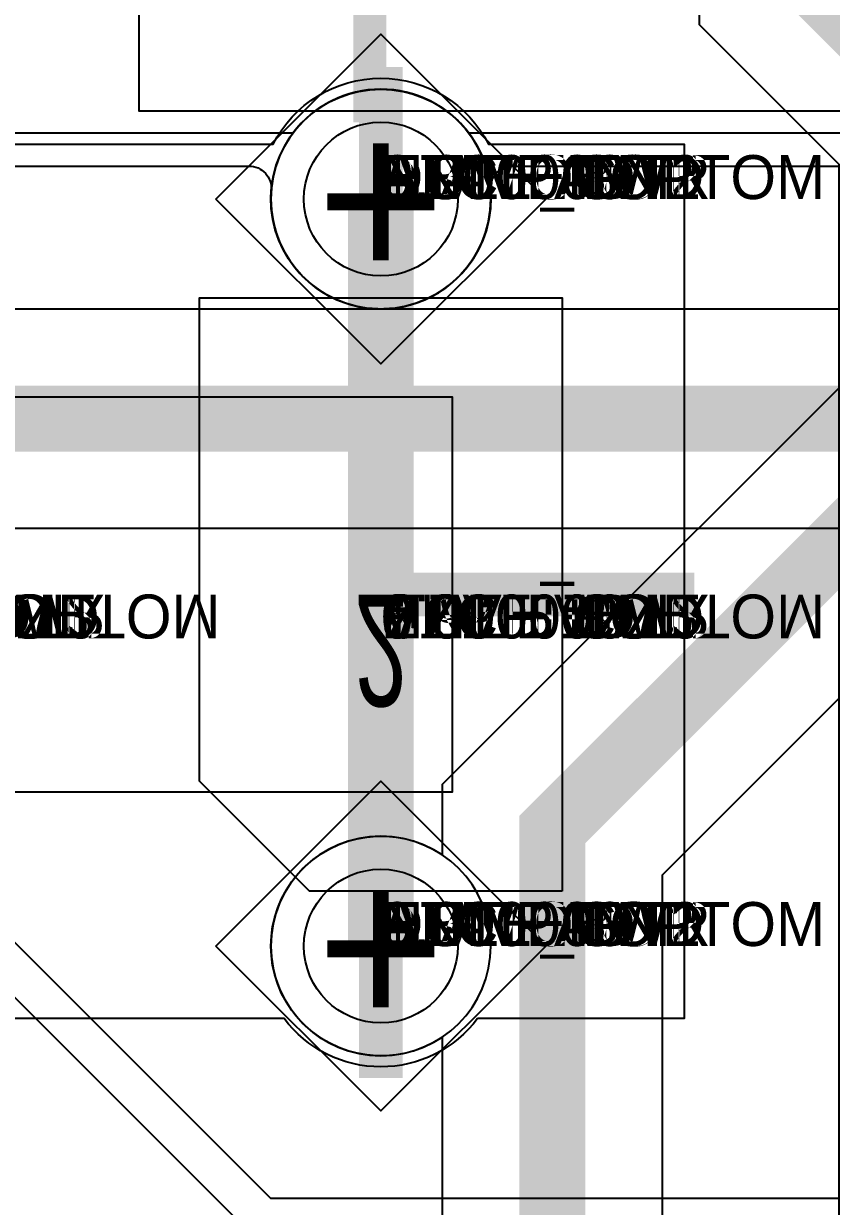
# Model space of a CAD drawing. Extents: x 0 to 323, y 0 to 320.
# Drawn here: x 34.54 to 38.21, y 205.42 to 210.8 of the extents above; entities that cross this region are included whole.
import ezdxf
from ezdxf.enums import TextEntityAlignment as Align

# ---------------------------------------------------------------- set-up
doc = ezdxf.new("R2010")
doc.units = 0
doc.header["$MEASUREMENT"] = 0
doc.layers.get('0').update_dxf_attribs({"linetype": 'CONTINUOUS'})
for name, color, linetype in [('CDN_FIGURES', 7, 'CONTINUOUS'), ('ETCH_BOTTOM', 7, 'CONTINUOUS'), ('ETCH_GND', 3, 'CONTINUOUS'), ('ETCH_INT1', 4, 'CONTINUOUS'), ('ETCH_INT2', 5, 'CONTINUOUS'), ('ETCH_PWR', 6, 'CONTINUOUS'), ('ETCH_TOP', 2, 'CONTINUOUS'), ('MANUFACTURING_NCLEGEND-1-6', 8, 'CONTINUOUS'), ('PACKAGE_GEOMETRY_ASSEMBLY_TOP', 11, 'CONTINUOUS'), ('PACKAGE_GEOMETRY_PIN_NUMBER', 9, 'CONTINUOUS')]:
    doc.layers.add(name, color=color, linetype=linetype)

# ---------------------------------------------------------------- blocks, each defined once
blk = doc.blocks.new('PAD_INFO')
for tag in ['SHAPE_TYPE', 'PAD_HEIGHT', 'PAD_LAYER', 'PAD_TYPE', 'PAD_WIDTH']:
    blk.add_attdef(tag, (0, 0), '', height=0.2)
at = {"flags": 2}
blk.add_attdef('CDN_TYPE', (0, 0), '', height=0.2, dxfattribs=at)
blk = doc.blocks.new('DRILL_INFO')
at = {"flags": 2}
blk.add_attdef('CDN_TYPE', (0, 0), '', height=0.2, dxfattribs=at)
for tag in ['FSHAPE', 'FCHAR', 'DRILL_HEIGHT', 'DIAMETER', 'PLATED', 'DRILL_WIDTH']:
    blk.add_attdef(tag, (0, 0), '', height=0.2)
blk = doc.blocks.new('VIA0700X0300')
at = {"layer": 'ETCH_BOTTOM'}
blk.add_circle((0, 0), 0.35, dxfattribs=at)
at = {"layer": 'ETCH_GND'}
blk.add_circle((0, 0), 0.35, dxfattribs=at)
at = {"layer": 'ETCH_INT1'}
blk.add_circle((0, 0), 0.35, dxfattribs=at)
at = {"layer": 'ETCH_INT2'}
blk.add_circle((0, 0), 0.35, dxfattribs=at)
at = {"layer": 'ETCH_PWR'}
blk.add_circle((0, 0), 0.35, dxfattribs=at)
at = {"layer": 'ETCH_TOP'}
blk.add_circle((0, 0), 0.35, dxfattribs=at)
ref = blk.add_blockref('PAD_INFO', (0, 0))
ref.add_attrib('PAD_LAYER', 'ETCH_TOP', (0, 0), dxfattribs={"height": 0.2})
ref.add_attrib('SHAPE_TYPE', 'NULL', (0, 0), dxfattribs={"height": 0.2})
ref.add_attrib('PAD_TYPE', 'ANTIPAD', (0, 0), dxfattribs={"height": 0.2})
ref.add_attrib('PAD_WIDTH', '0.000000', (0, 0), dxfattribs={"height": 0.2})
ref.add_attrib('PAD_HEIGHT', '0.000000', (0, 0), dxfattribs={"height": 0.2})
ref = blk.add_blockref('PAD_INFO', (0, 0))
ref.add_attrib('PAD_LAYER', 'ETCH_GND', (0, 0), dxfattribs={"height": 0.2})
ref.add_attrib('SHAPE_TYPE', 'NULL', (0, 0), dxfattribs={"height": 0.2})
ref.add_attrib('PAD_TYPE', 'ANTIPAD', (0, 0), dxfattribs={"height": 0.2})
ref.add_attrib('PAD_WIDTH', '0.000000', (0, 0), dxfattribs={"height": 0.2})
ref.add_attrib('PAD_HEIGHT', '0.000000', (0, 0), dxfattribs={"height": 0.2})
ref = blk.add_blockref('PAD_INFO', (0, 0))
ref.add_attrib('PAD_LAYER', 'ETCH_INT1', (0, 0), dxfattribs={"height": 0.2})
ref.add_attrib('SHAPE_TYPE', 'NULL', (0, 0), dxfattribs={"height": 0.2})
ref.add_attrib('PAD_TYPE', 'ANTIPAD', (0, 0), dxfattribs={"height": 0.2})
ref.add_attrib('PAD_WIDTH', '0.000000', (0, 0), dxfattribs={"height": 0.2})
ref.add_attrib('PAD_HEIGHT', '0.000000', (0, 0), dxfattribs={"height": 0.2})
ref = blk.add_blockref('PAD_INFO', (0, 0))
ref.add_attrib('PAD_LAYER', 'ETCH_INT2', (0, 0), dxfattribs={"height": 0.2})
ref.add_attrib('SHAPE_TYPE', 'NULL', (0, 0), dxfattribs={"height": 0.2})
ref.add_attrib('PAD_TYPE', 'ANTIPAD', (0, 0), dxfattribs={"height": 0.2})
ref.add_attrib('PAD_WIDTH', '0.000000', (0, 0), dxfattribs={"height": 0.2})
ref.add_attrib('PAD_HEIGHT', '0.000000', (0, 0), dxfattribs={"height": 0.2})
ref = blk.add_blockref('PAD_INFO', (0, 0))
ref.add_attrib('PAD_LAYER', 'ETCH_PWR', (0, 0), dxfattribs={"height": 0.2})
ref.add_attrib('SHAPE_TYPE', 'NULL', (0, 0), dxfattribs={"height": 0.2})
ref.add_attrib('PAD_TYPE', 'ANTIPAD', (0, 0), dxfattribs={"height": 0.2})
ref.add_attrib('PAD_WIDTH', '0.000000', (0, 0), dxfattribs={"height": 0.2})
ref.add_attrib('PAD_HEIGHT', '0.000000', (0, 0), dxfattribs={"height": 0.2})
ref = blk.add_blockref('PAD_INFO', (0, 0))
ref.add_attrib('PAD_LAYER', 'ETCH_BOTTOM', (0, 0), dxfattribs={"height": 0.2})
ref.add_attrib('SHAPE_TYPE', 'NULL', (0, 0), dxfattribs={"height": 0.2})
ref.add_attrib('PAD_TYPE', 'ANTIPAD', (0, 0), dxfattribs={"height": 0.2})
ref.add_attrib('PAD_WIDTH', '0.000000', (0, 0), dxfattribs={"height": 0.2})
ref.add_attrib('PAD_HEIGHT', '0.000000', (0, 0), dxfattribs={"height": 0.2})
ref = blk.add_blockref('PAD_INFO', (0, 0))
ref.add_attrib('PAD_LAYER', 'ETCH_TOP', (0, 0), dxfattribs={"height": 0.2})
ref.add_attrib('SHAPE_TYPE', 'NULL', (0, 0), dxfattribs={"height": 0.2})
ref.add_attrib('PAD_TYPE', 'THERMAL', (0, 0), dxfattribs={"height": 0.2})
ref.add_attrib('PAD_WIDTH', '0.000000', (0, 0), dxfattribs={"height": 0.2})
ref.add_attrib('PAD_HEIGHT', '0.000000', (0, 0), dxfattribs={"height": 0.2})
ref = blk.add_blockref('PAD_INFO', (0, 0))
ref.add_attrib('PAD_LAYER', 'ETCH_GND', (0, 0), dxfattribs={"height": 0.2})
ref.add_attrib('SHAPE_TYPE', 'NULL', (0, 0), dxfattribs={"height": 0.2})
ref.add_attrib('PAD_TYPE', 'THERMAL', (0, 0), dxfattribs={"height": 0.2})
ref.add_attrib('PAD_WIDTH', '0.000000', (0, 0), dxfattribs={"height": 0.2})
ref.add_attrib('PAD_HEIGHT', '0.000000', (0, 0), dxfattribs={"height": 0.2})
ref = blk.add_blockref('PAD_INFO', (0, 0))
ref.add_attrib('PAD_LAYER', 'ETCH_INT1', (0, 0), dxfattribs={"height": 0.2})
ref.add_attrib('SHAPE_TYPE', 'NULL', (0, 0), dxfattribs={"height": 0.2})
ref.add_attrib('PAD_TYPE', 'THERMAL', (0, 0), dxfattribs={"height": 0.2})
ref.add_attrib('PAD_WIDTH', '0.000000', (0, 0), dxfattribs={"height": 0.2})
ref.add_attrib('PAD_HEIGHT', '0.000000', (0, 0), dxfattribs={"height": 0.2})
ref = blk.add_blockref('PAD_INFO', (0, 0))
ref.add_attrib('PAD_LAYER', 'ETCH_INT2', (0, 0), dxfattribs={"height": 0.2})
ref.add_attrib('SHAPE_TYPE', 'NULL', (0, 0), dxfattribs={"height": 0.2})
ref.add_attrib('PAD_TYPE', 'THERMAL', (0, 0), dxfattribs={"height": 0.2})
ref.add_attrib('PAD_WIDTH', '0.000000', (0, 0), dxfattribs={"height": 0.2})
ref.add_attrib('PAD_HEIGHT', '0.000000', (0, 0), dxfattribs={"height": 0.2})
ref = blk.add_blockref('PAD_INFO', (0, 0))
ref.add_attrib('PAD_LAYER', 'ETCH_PWR', (0, 0), dxfattribs={"height": 0.2})
ref.add_attrib('SHAPE_TYPE', 'NULL', (0, 0), dxfattribs={"height": 0.2})
ref.add_attrib('PAD_TYPE', 'THERMAL', (0, 0), dxfattribs={"height": 0.2})
ref.add_attrib('PAD_WIDTH', '0.000000', (0, 0), dxfattribs={"height": 0.2})
ref.add_attrib('PAD_HEIGHT', '0.000000', (0, 0), dxfattribs={"height": 0.2})
ref = blk.add_blockref('PAD_INFO', (0, 0))
ref.add_attrib('PAD_LAYER', 'ETCH_BOTTOM', (0, 0), dxfattribs={"height": 0.2})
ref.add_attrib('SHAPE_TYPE', 'NULL', (0, 0), dxfattribs={"height": 0.2})
ref.add_attrib('PAD_TYPE', 'THERMAL', (0, 0), dxfattribs={"height": 0.2})
ref.add_attrib('PAD_WIDTH', '0.000000', (0, 0), dxfattribs={"height": 0.2})
ref.add_attrib('PAD_HEIGHT', '0.000000', (0, 0), dxfattribs={"height": 0.2})
ref = blk.add_blockref('PAD_INFO', (0, 0))
ref.add_attrib('PAD_LAYER', 'ETCH_TOP', (0, 0), dxfattribs={"height": 0.2})
ref.add_attrib('SHAPE_TYPE', 'CIRCLE', (0, 0), dxfattribs={"height": 0.2})
ref.add_attrib('PAD_TYPE', 'REGULAR', (0, 0), dxfattribs={"height": 0.2})
ref.add_attrib('PAD_WIDTH', '0.700000', (0, 0), dxfattribs={"height": 0.2})
ref.add_attrib('PAD_HEIGHT', '0.700000', (0, 0), dxfattribs={"height": 0.2})
ref = blk.add_blockref('PAD_INFO', (0, 0))
ref.add_attrib('PAD_LAYER', 'ETCH_GND', (0, 0), dxfattribs={"height": 0.2})
ref.add_attrib('SHAPE_TYPE', 'CIRCLE', (0, 0), dxfattribs={"height": 0.2})
ref.add_attrib('PAD_TYPE', 'REGULAR', (0, 0), dxfattribs={"height": 0.2})
ref.add_attrib('PAD_WIDTH', '0.700000', (0, 0), dxfattribs={"height": 0.2})
ref.add_attrib('PAD_HEIGHT', '0.700000', (0, 0), dxfattribs={"height": 0.2})
ref = blk.add_blockref('PAD_INFO', (0, 0))
ref.add_attrib('PAD_LAYER', 'ETCH_INT1', (0, 0), dxfattribs={"height": 0.2})
ref.add_attrib('SHAPE_TYPE', 'CIRCLE', (0, 0), dxfattribs={"height": 0.2})
ref.add_attrib('PAD_TYPE', 'REGULAR', (0, 0), dxfattribs={"height": 0.2})
ref.add_attrib('PAD_WIDTH', '0.700000', (0, 0), dxfattribs={"height": 0.2})
ref.add_attrib('PAD_HEIGHT', '0.700000', (0, 0), dxfattribs={"height": 0.2})
ref = blk.add_blockref('PAD_INFO', (0, 0))
ref.add_attrib('PAD_LAYER', 'ETCH_INT2', (0, 0), dxfattribs={"height": 0.2})
ref.add_attrib('SHAPE_TYPE', 'CIRCLE', (0, 0), dxfattribs={"height": 0.2})
ref.add_attrib('PAD_TYPE', 'REGULAR', (0, 0), dxfattribs={"height": 0.2})
ref.add_attrib('PAD_WIDTH', '0.700000', (0, 0), dxfattribs={"height": 0.2})
ref.add_attrib('PAD_HEIGHT', '0.700000', (0, 0), dxfattribs={"height": 0.2})
ref = blk.add_blockref('PAD_INFO', (0, 0))
ref.add_attrib('PAD_LAYER', 'ETCH_PWR', (0, 0), dxfattribs={"height": 0.2})
ref.add_attrib('SHAPE_TYPE', 'CIRCLE', (0, 0), dxfattribs={"height": 0.2})
ref.add_attrib('PAD_TYPE', 'REGULAR', (0, 0), dxfattribs={"height": 0.2})
ref.add_attrib('PAD_WIDTH', '0.700000', (0, 0), dxfattribs={"height": 0.2})
ref.add_attrib('PAD_HEIGHT', '0.700000', (0, 0), dxfattribs={"height": 0.2})
ref = blk.add_blockref('PAD_INFO', (0, 0))
ref.add_attrib('PAD_LAYER', 'ETCH_BOTTOM', (0, 0), dxfattribs={"height": 0.2})
ref.add_attrib('SHAPE_TYPE', 'CIRCLE', (0, 0), dxfattribs={"height": 0.2})
ref.add_attrib('PAD_TYPE', 'REGULAR', (0, 0), dxfattribs={"height": 0.2})
ref.add_attrib('PAD_WIDTH', '0.700000', (0, 0), dxfattribs={"height": 0.2})
ref.add_attrib('PAD_HEIGHT', '0.700000', (0, 0), dxfattribs={"height": 0.2})
ref = blk.add_blockref('DRILL_INFO', (0, 0))
ref.add_attrib('DIAMETER', '0.300000', (0, 0), dxfattribs={"height": 0.2})
ref.add_attrib('PLATED', 'PLATED', (0, 0), dxfattribs={"height": 0.2})
ref.add_attrib('FSHAPE', 'DIAMOND', (0, 0), dxfattribs={"height": 0.2})
ref.add_attrib('FCHAR', '+', (0, 0), dxfattribs={"height": 0.2})
ref.add_attrib('DRILL_WIDTH', '1.500000', (0, 0), dxfattribs={"height": 0.2})
ref.add_attrib('DRILL_HEIGHT', '1.500000', (0, 0), dxfattribs={"height": 0.2})
for tag in ['CDN_TYPE', 'PIN']:
    blk.add_attdef(tag, (0, 0), '', height=0.2)
at = {"flags": 2}
for tag in ['PSTKNAME', 'BBV']:
    blk.add_attdef(tag, (0, 0), '', height=0.2, dxfattribs=at)
blk = doc.blocks.new('FIGURE_DIAMOND')
at = {"layer": 'CDN_FIGURES'}
blk.add_lwpolyline([(-0.5, 0), (0, 0.5), (0.5, 0), (0, -0.5)], close=True, dxfattribs=at)
blk = doc.blocks.new('RC1650X2700TS_C1')
at = {"layer": 'ETCH_TOP'}
blk.add_lwpolyline([(0.825, 1.35), (-0.325, 1.35), (-0.825, 0.85), (-0.825, -1.35), (0.825, -1.35)], close=True, dxfattribs=at)
ref = blk.add_blockref('PAD_INFO', (0, 0))
ref.add_attrib('PAD_LAYER', 'ETCH_TOP', (0, 0), dxfattribs={"height": 0.2})
ref.add_attrib('SHAPE_TYPE', 'NULL', (0, 0), dxfattribs={"height": 0.2})
ref.add_attrib('PAD_TYPE', 'ANTIPAD', (0, 0), dxfattribs={"height": 0.2})
ref.add_attrib('PAD_WIDTH', '0.000000', (0, 0), dxfattribs={"height": 0.2})
ref.add_attrib('PAD_HEIGHT', '0.000000', (0, 0), dxfattribs={"height": 0.2})
ref = blk.add_blockref('PAD_INFO', (0, 0))
ref.add_attrib('PAD_LAYER', 'ETCH_GND', (0, 0), dxfattribs={"height": 0.2})
ref.add_attrib('SHAPE_TYPE', 'NULL', (0, 0), dxfattribs={"height": 0.2})
ref.add_attrib('PAD_TYPE', 'ANTIPAD', (0, 0), dxfattribs={"height": 0.2})
ref.add_attrib('PAD_WIDTH', '0.000000', (0, 0), dxfattribs={"height": 0.2})
ref.add_attrib('PAD_HEIGHT', '0.000000', (0, 0), dxfattribs={"height": 0.2})
ref = blk.add_blockref('PAD_INFO', (0, 0))
ref.add_attrib('PAD_LAYER', 'ETCH_INT1', (0, 0), dxfattribs={"height": 0.2})
ref.add_attrib('SHAPE_TYPE', 'NULL', (0, 0), dxfattribs={"height": 0.2})
ref.add_attrib('PAD_TYPE', 'ANTIPAD', (0, 0), dxfattribs={"height": 0.2})
ref.add_attrib('PAD_WIDTH', '0.000000', (0, 0), dxfattribs={"height": 0.2})
ref.add_attrib('PAD_HEIGHT', '0.000000', (0, 0), dxfattribs={"height": 0.2})
ref = blk.add_blockref('PAD_INFO', (0, 0))
ref.add_attrib('PAD_LAYER', 'ETCH_INT2', (0, 0), dxfattribs={"height": 0.2})
ref.add_attrib('SHAPE_TYPE', 'NULL', (0, 0), dxfattribs={"height": 0.2})
ref.add_attrib('PAD_TYPE', 'ANTIPAD', (0, 0), dxfattribs={"height": 0.2})
ref.add_attrib('PAD_WIDTH', '0.000000', (0, 0), dxfattribs={"height": 0.2})
ref.add_attrib('PAD_HEIGHT', '0.000000', (0, 0), dxfattribs={"height": 0.2})
ref = blk.add_blockref('PAD_INFO', (0, 0))
ref.add_attrib('PAD_LAYER', 'ETCH_PWR', (0, 0), dxfattribs={"height": 0.2})
ref.add_attrib('SHAPE_TYPE', 'NULL', (0, 0), dxfattribs={"height": 0.2})
ref.add_attrib('PAD_TYPE', 'ANTIPAD', (0, 0), dxfattribs={"height": 0.2})
ref.add_attrib('PAD_WIDTH', '0.000000', (0, 0), dxfattribs={"height": 0.2})
ref.add_attrib('PAD_HEIGHT', '0.000000', (0, 0), dxfattribs={"height": 0.2})
ref = blk.add_blockref('PAD_INFO', (0, 0))
ref.add_attrib('PAD_LAYER', 'ETCH_BOTTOM', (0, 0), dxfattribs={"height": 0.2})
ref.add_attrib('SHAPE_TYPE', 'NULL', (0, 0), dxfattribs={"height": 0.2})
ref.add_attrib('PAD_TYPE', 'ANTIPAD', (0, 0), dxfattribs={"height": 0.2})
ref.add_attrib('PAD_WIDTH', '0.000000', (0, 0), dxfattribs={"height": 0.2})
ref.add_attrib('PAD_HEIGHT', '0.000000', (0, 0), dxfattribs={"height": 0.2})
ref = blk.add_blockref('PAD_INFO', (0, 0))
ref.add_attrib('PAD_LAYER', 'ETCH_TOP', (0, 0), dxfattribs={"height": 0.2})
ref.add_attrib('SHAPE_TYPE', 'NULL', (0, 0), dxfattribs={"height": 0.2})
ref.add_attrib('PAD_TYPE', 'THERMAL', (0, 0), dxfattribs={"height": 0.2})
ref.add_attrib('PAD_WIDTH', '0.000000', (0, 0), dxfattribs={"height": 0.2})
ref.add_attrib('PAD_HEIGHT', '0.000000', (0, 0), dxfattribs={"height": 0.2})
ref = blk.add_blockref('PAD_INFO', (0, 0))
ref.add_attrib('PAD_LAYER', 'ETCH_GND', (0, 0), dxfattribs={"height": 0.2})
ref.add_attrib('SHAPE_TYPE', 'NULL', (0, 0), dxfattribs={"height": 0.2})
ref.add_attrib('PAD_TYPE', 'THERMAL', (0, 0), dxfattribs={"height": 0.2})
ref.add_attrib('PAD_WIDTH', '0.000000', (0, 0), dxfattribs={"height": 0.2})
ref.add_attrib('PAD_HEIGHT', '0.000000', (0, 0), dxfattribs={"height": 0.2})
ref = blk.add_blockref('PAD_INFO', (0, 0))
ref.add_attrib('PAD_LAYER', 'ETCH_INT1', (0, 0), dxfattribs={"height": 0.2})
ref.add_attrib('SHAPE_TYPE', 'NULL', (0, 0), dxfattribs={"height": 0.2})
ref.add_attrib('PAD_TYPE', 'THERMAL', (0, 0), dxfattribs={"height": 0.2})
ref.add_attrib('PAD_WIDTH', '0.000000', (0, 0), dxfattribs={"height": 0.2})
ref.add_attrib('PAD_HEIGHT', '0.000000', (0, 0), dxfattribs={"height": 0.2})
ref = blk.add_blockref('PAD_INFO', (0, 0))
ref.add_attrib('PAD_LAYER', 'ETCH_INT2', (0, 0), dxfattribs={"height": 0.2})
ref.add_attrib('SHAPE_TYPE', 'NULL', (0, 0), dxfattribs={"height": 0.2})
ref.add_attrib('PAD_TYPE', 'THERMAL', (0, 0), dxfattribs={"height": 0.2})
ref.add_attrib('PAD_WIDTH', '0.000000', (0, 0), dxfattribs={"height": 0.2})
ref.add_attrib('PAD_HEIGHT', '0.000000', (0, 0), dxfattribs={"height": 0.2})
ref = blk.add_blockref('PAD_INFO', (0, 0))
ref.add_attrib('PAD_LAYER', 'ETCH_PWR', (0, 0), dxfattribs={"height": 0.2})
ref.add_attrib('SHAPE_TYPE', 'NULL', (0, 0), dxfattribs={"height": 0.2})
ref.add_attrib('PAD_TYPE', 'THERMAL', (0, 0), dxfattribs={"height": 0.2})
ref.add_attrib('PAD_WIDTH', '0.000000', (0, 0), dxfattribs={"height": 0.2})
ref.add_attrib('PAD_HEIGHT', '0.000000', (0, 0), dxfattribs={"height": 0.2})
ref = blk.add_blockref('PAD_INFO', (0, 0))
ref.add_attrib('PAD_LAYER', 'ETCH_BOTTOM', (0, 0), dxfattribs={"height": 0.2})
ref.add_attrib('SHAPE_TYPE', 'NULL', (0, 0), dxfattribs={"height": 0.2})
ref.add_attrib('PAD_TYPE', 'THERMAL', (0, 0), dxfattribs={"height": 0.2})
ref.add_attrib('PAD_WIDTH', '0.000000', (0, 0), dxfattribs={"height": 0.2})
ref.add_attrib('PAD_HEIGHT', '0.000000', (0, 0), dxfattribs={"height": 0.2})
ref = blk.add_blockref('PAD_INFO', (0, 0))
ref.add_attrib('PAD_LAYER', 'ETCH_GND', (0, 0), dxfattribs={"height": 0.2})
ref.add_attrib('SHAPE_TYPE', 'NULL', (0, 0), dxfattribs={"height": 0.2})
ref.add_attrib('PAD_TYPE', 'REGULAR', (0, 0), dxfattribs={"height": 0.2})
ref.add_attrib('PAD_WIDTH', '0.000000', (0, 0), dxfattribs={"height": 0.2})
ref.add_attrib('PAD_HEIGHT', '0.000000', (0, 0), dxfattribs={"height": 0.2})
ref = blk.add_blockref('PAD_INFO', (0, 0))
ref.add_attrib('PAD_LAYER', 'ETCH_INT1', (0, 0), dxfattribs={"height": 0.2})
ref.add_attrib('SHAPE_TYPE', 'NULL', (0, 0), dxfattribs={"height": 0.2})
ref.add_attrib('PAD_TYPE', 'REGULAR', (0, 0), dxfattribs={"height": 0.2})
ref.add_attrib('PAD_WIDTH', '0.000000', (0, 0), dxfattribs={"height": 0.2})
ref.add_attrib('PAD_HEIGHT', '0.000000', (0, 0), dxfattribs={"height": 0.2})
ref = blk.add_blockref('PAD_INFO', (0, 0))
ref.add_attrib('PAD_LAYER', 'ETCH_INT2', (0, 0), dxfattribs={"height": 0.2})
ref.add_attrib('SHAPE_TYPE', 'NULL', (0, 0), dxfattribs={"height": 0.2})
ref.add_attrib('PAD_TYPE', 'REGULAR', (0, 0), dxfattribs={"height": 0.2})
ref.add_attrib('PAD_WIDTH', '0.000000', (0, 0), dxfattribs={"height": 0.2})
ref.add_attrib('PAD_HEIGHT', '0.000000', (0, 0), dxfattribs={"height": 0.2})
ref = blk.add_blockref('PAD_INFO', (0, 0))
ref.add_attrib('PAD_LAYER', 'ETCH_PWR', (0, 0), dxfattribs={"height": 0.2})
ref.add_attrib('SHAPE_TYPE', 'NULL', (0, 0), dxfattribs={"height": 0.2})
ref.add_attrib('PAD_TYPE', 'REGULAR', (0, 0), dxfattribs={"height": 0.2})
ref.add_attrib('PAD_WIDTH', '0.000000', (0, 0), dxfattribs={"height": 0.2})
ref.add_attrib('PAD_HEIGHT', '0.000000', (0, 0), dxfattribs={"height": 0.2})
ref = blk.add_blockref('PAD_INFO', (0, 0))
ref.add_attrib('PAD_LAYER', 'ETCH_BOTTOM', (0, 0), dxfattribs={"height": 0.2})
ref.add_attrib('SHAPE_TYPE', 'NULL', (0, 0), dxfattribs={"height": 0.2})
ref.add_attrib('PAD_TYPE', 'REGULAR', (0, 0), dxfattribs={"height": 0.2})
ref.add_attrib('PAD_WIDTH', '0.000000', (0, 0), dxfattribs={"height": 0.2})
ref.add_attrib('PAD_HEIGHT', '0.000000', (0, 0), dxfattribs={"height": 0.2})
ref = blk.add_blockref('DRILL_INFO', (0, 0))
ref.add_attrib('DIAMETER', '0.000000', (0, 0), dxfattribs={"height": 0.2})
ref.add_attrib('PLATED', 'PLATED', (0, 0), dxfattribs={"height": 0.2})
ref.add_attrib('FSHAPE', 'NULL', (0, 0), dxfattribs={"height": 0.2})
ref.add_attrib('DRILL_WIDTH', '0.000000', (0, 0), dxfattribs={"height": 0.2})
ref.add_attrib('DRILL_HEIGHT', '0.000000', (0, 0), dxfattribs={"height": 0.2})
ref = blk.add_blockref('PAD_INFO', (0, 0))
ref.add_attrib('PAD_LAYER', 'ETCH_TOP', (0, 0), dxfattribs={"height": 0.2})
ref.add_attrib('SHAPE_TYPE', 'SHAPE', (0, 0), dxfattribs={"height": 0.2})
ref.add_attrib('PAD_TYPE', 'REGULAR', (0, 0), dxfattribs={"height": 0.2})
ref.add_attrib('PAD_WIDTH', '1.650000', (0, 0), dxfattribs={"height": 0.2})
ref.add_attrib('PAD_HEIGHT', '2.700000', (0, 0), dxfattribs={"height": 0.2})
for tag in ['CDN_TYPE', 'PIN']:
    blk.add_attdef(tag, (0, 0), '', height=0.2)
at = {"flags": 2}
for tag in ['PSTKNAME', 'BBV']:
    blk.add_attdef(tag, (0, 0), '', height=0.2, dxfattribs=at)
blk = doc.blocks.new('RC1650X2700TS_C')
at = {"layer": 'ETCH_TOP'}
blk.add_lwpolyline([(-0.825, 1.35), (0.325, 1.35), (0.825, 0.85), (0.825, -1.35), (-0.825, -1.35)], close=True, dxfattribs=at)
ref = blk.add_blockref('PAD_INFO', (0, 0))
ref.add_attrib('PAD_LAYER', 'ETCH_TOP', (0, 0), dxfattribs={"height": 0.2})
ref.add_attrib('SHAPE_TYPE', 'NULL', (0, 0), dxfattribs={"height": 0.2})
ref.add_attrib('PAD_TYPE', 'ANTIPAD', (0, 0), dxfattribs={"height": 0.2})
ref.add_attrib('PAD_WIDTH', '0.000000', (0, 0), dxfattribs={"height": 0.2})
ref.add_attrib('PAD_HEIGHT', '0.000000', (0, 0), dxfattribs={"height": 0.2})
ref = blk.add_blockref('PAD_INFO', (0, 0))
ref.add_attrib('PAD_LAYER', 'ETCH_GND', (0, 0), dxfattribs={"height": 0.2})
ref.add_attrib('SHAPE_TYPE', 'NULL', (0, 0), dxfattribs={"height": 0.2})
ref.add_attrib('PAD_TYPE', 'ANTIPAD', (0, 0), dxfattribs={"height": 0.2})
ref.add_attrib('PAD_WIDTH', '0.000000', (0, 0), dxfattribs={"height": 0.2})
ref.add_attrib('PAD_HEIGHT', '0.000000', (0, 0), dxfattribs={"height": 0.2})
ref = blk.add_blockref('PAD_INFO', (0, 0))
ref.add_attrib('PAD_LAYER', 'ETCH_INT1', (0, 0), dxfattribs={"height": 0.2})
ref.add_attrib('SHAPE_TYPE', 'NULL', (0, 0), dxfattribs={"height": 0.2})
ref.add_attrib('PAD_TYPE', 'ANTIPAD', (0, 0), dxfattribs={"height": 0.2})
ref.add_attrib('PAD_WIDTH', '0.000000', (0, 0), dxfattribs={"height": 0.2})
ref.add_attrib('PAD_HEIGHT', '0.000000', (0, 0), dxfattribs={"height": 0.2})
ref = blk.add_blockref('PAD_INFO', (0, 0))
ref.add_attrib('PAD_LAYER', 'ETCH_INT2', (0, 0), dxfattribs={"height": 0.2})
ref.add_attrib('SHAPE_TYPE', 'NULL', (0, 0), dxfattribs={"height": 0.2})
ref.add_attrib('PAD_TYPE', 'ANTIPAD', (0, 0), dxfattribs={"height": 0.2})
ref.add_attrib('PAD_WIDTH', '0.000000', (0, 0), dxfattribs={"height": 0.2})
ref.add_attrib('PAD_HEIGHT', '0.000000', (0, 0), dxfattribs={"height": 0.2})
ref = blk.add_blockref('PAD_INFO', (0, 0))
ref.add_attrib('PAD_LAYER', 'ETCH_PWR', (0, 0), dxfattribs={"height": 0.2})
ref.add_attrib('SHAPE_TYPE', 'NULL', (0, 0), dxfattribs={"height": 0.2})
ref.add_attrib('PAD_TYPE', 'ANTIPAD', (0, 0), dxfattribs={"height": 0.2})
ref.add_attrib('PAD_WIDTH', '0.000000', (0, 0), dxfattribs={"height": 0.2})
ref.add_attrib('PAD_HEIGHT', '0.000000', (0, 0), dxfattribs={"height": 0.2})
ref = blk.add_blockref('PAD_INFO', (0, 0))
ref.add_attrib('PAD_LAYER', 'ETCH_BOTTOM', (0, 0), dxfattribs={"height": 0.2})
ref.add_attrib('SHAPE_TYPE', 'NULL', (0, 0), dxfattribs={"height": 0.2})
ref.add_attrib('PAD_TYPE', 'ANTIPAD', (0, 0), dxfattribs={"height": 0.2})
ref.add_attrib('PAD_WIDTH', '0.000000', (0, 0), dxfattribs={"height": 0.2})
ref.add_attrib('PAD_HEIGHT', '0.000000', (0, 0), dxfattribs={"height": 0.2})
ref = blk.add_blockref('PAD_INFO', (0, 0))
ref.add_attrib('PAD_LAYER', 'ETCH_TOP', (0, 0), dxfattribs={"height": 0.2})
ref.add_attrib('SHAPE_TYPE', 'NULL', (0, 0), dxfattribs={"height": 0.2})
ref.add_attrib('PAD_TYPE', 'THERMAL', (0, 0), dxfattribs={"height": 0.2})
ref.add_attrib('PAD_WIDTH', '0.000000', (0, 0), dxfattribs={"height": 0.2})
ref.add_attrib('PAD_HEIGHT', '0.000000', (0, 0), dxfattribs={"height": 0.2})
ref = blk.add_blockref('PAD_INFO', (0, 0))
ref.add_attrib('PAD_LAYER', 'ETCH_GND', (0, 0), dxfattribs={"height": 0.2})
ref.add_attrib('SHAPE_TYPE', 'NULL', (0, 0), dxfattribs={"height": 0.2})
ref.add_attrib('PAD_TYPE', 'THERMAL', (0, 0), dxfattribs={"height": 0.2})
ref.add_attrib('PAD_WIDTH', '0.000000', (0, 0), dxfattribs={"height": 0.2})
ref.add_attrib('PAD_HEIGHT', '0.000000', (0, 0), dxfattribs={"height": 0.2})
ref = blk.add_blockref('PAD_INFO', (0, 0))
ref.add_attrib('PAD_LAYER', 'ETCH_INT1', (0, 0), dxfattribs={"height": 0.2})
ref.add_attrib('SHAPE_TYPE', 'NULL', (0, 0), dxfattribs={"height": 0.2})
ref.add_attrib('PAD_TYPE', 'THERMAL', (0, 0), dxfattribs={"height": 0.2})
ref.add_attrib('PAD_WIDTH', '0.000000', (0, 0), dxfattribs={"height": 0.2})
ref.add_attrib('PAD_HEIGHT', '0.000000', (0, 0), dxfattribs={"height": 0.2})
ref = blk.add_blockref('PAD_INFO', (0, 0))
ref.add_attrib('PAD_LAYER', 'ETCH_INT2', (0, 0), dxfattribs={"height": 0.2})
ref.add_attrib('SHAPE_TYPE', 'NULL', (0, 0), dxfattribs={"height": 0.2})
ref.add_attrib('PAD_TYPE', 'THERMAL', (0, 0), dxfattribs={"height": 0.2})
ref.add_attrib('PAD_WIDTH', '0.000000', (0, 0), dxfattribs={"height": 0.2})
ref.add_attrib('PAD_HEIGHT', '0.000000', (0, 0), dxfattribs={"height": 0.2})
ref = blk.add_blockref('PAD_INFO', (0, 0))
ref.add_attrib('PAD_LAYER', 'ETCH_PWR', (0, 0), dxfattribs={"height": 0.2})
ref.add_attrib('SHAPE_TYPE', 'NULL', (0, 0), dxfattribs={"height": 0.2})
ref.add_attrib('PAD_TYPE', 'THERMAL', (0, 0), dxfattribs={"height": 0.2})
ref.add_attrib('PAD_WIDTH', '0.000000', (0, 0), dxfattribs={"height": 0.2})
ref.add_attrib('PAD_HEIGHT', '0.000000', (0, 0), dxfattribs={"height": 0.2})
ref = blk.add_blockref('PAD_INFO', (0, 0))
ref.add_attrib('PAD_LAYER', 'ETCH_BOTTOM', (0, 0), dxfattribs={"height": 0.2})
ref.add_attrib('SHAPE_TYPE', 'NULL', (0, 0), dxfattribs={"height": 0.2})
ref.add_attrib('PAD_TYPE', 'THERMAL', (0, 0), dxfattribs={"height": 0.2})
ref.add_attrib('PAD_WIDTH', '0.000000', (0, 0), dxfattribs={"height": 0.2})
ref.add_attrib('PAD_HEIGHT', '0.000000', (0, 0), dxfattribs={"height": 0.2})
ref = blk.add_blockref('PAD_INFO', (0, 0))
ref.add_attrib('PAD_LAYER', 'ETCH_GND', (0, 0), dxfattribs={"height": 0.2})
ref.add_attrib('SHAPE_TYPE', 'NULL', (0, 0), dxfattribs={"height": 0.2})
ref.add_attrib('PAD_TYPE', 'REGULAR', (0, 0), dxfattribs={"height": 0.2})
ref.add_attrib('PAD_WIDTH', '0.000000', (0, 0), dxfattribs={"height": 0.2})
ref.add_attrib('PAD_HEIGHT', '0.000000', (0, 0), dxfattribs={"height": 0.2})
ref = blk.add_blockref('PAD_INFO', (0, 0))
ref.add_attrib('PAD_LAYER', 'ETCH_INT1', (0, 0), dxfattribs={"height": 0.2})
ref.add_attrib('SHAPE_TYPE', 'NULL', (0, 0), dxfattribs={"height": 0.2})
ref.add_attrib('PAD_TYPE', 'REGULAR', (0, 0), dxfattribs={"height": 0.2})
ref.add_attrib('PAD_WIDTH', '0.000000', (0, 0), dxfattribs={"height": 0.2})
ref.add_attrib('PAD_HEIGHT', '0.000000', (0, 0), dxfattribs={"height": 0.2})
ref = blk.add_blockref('PAD_INFO', (0, 0))
ref.add_attrib('PAD_LAYER', 'ETCH_INT2', (0, 0), dxfattribs={"height": 0.2})
ref.add_attrib('SHAPE_TYPE', 'NULL', (0, 0), dxfattribs={"height": 0.2})
ref.add_attrib('PAD_TYPE', 'REGULAR', (0, 0), dxfattribs={"height": 0.2})
ref.add_attrib('PAD_WIDTH', '0.000000', (0, 0), dxfattribs={"height": 0.2})
ref.add_attrib('PAD_HEIGHT', '0.000000', (0, 0), dxfattribs={"height": 0.2})
ref = blk.add_blockref('PAD_INFO', (0, 0))
ref.add_attrib('PAD_LAYER', 'ETCH_PWR', (0, 0), dxfattribs={"height": 0.2})
ref.add_attrib('SHAPE_TYPE', 'NULL', (0, 0), dxfattribs={"height": 0.2})
ref.add_attrib('PAD_TYPE', 'REGULAR', (0, 0), dxfattribs={"height": 0.2})
ref.add_attrib('PAD_WIDTH', '0.000000', (0, 0), dxfattribs={"height": 0.2})
ref.add_attrib('PAD_HEIGHT', '0.000000', (0, 0), dxfattribs={"height": 0.2})
ref = blk.add_blockref('PAD_INFO', (0, 0))
ref.add_attrib('PAD_LAYER', 'ETCH_BOTTOM', (0, 0), dxfattribs={"height": 0.2})
ref.add_attrib('SHAPE_TYPE', 'NULL', (0, 0), dxfattribs={"height": 0.2})
ref.add_attrib('PAD_TYPE', 'REGULAR', (0, 0), dxfattribs={"height": 0.2})
ref.add_attrib('PAD_WIDTH', '0.000000', (0, 0), dxfattribs={"height": 0.2})
ref.add_attrib('PAD_HEIGHT', '0.000000', (0, 0), dxfattribs={"height": 0.2})
ref = blk.add_blockref('DRILL_INFO', (0, 0))
ref.add_attrib('DIAMETER', '0.000000', (0, 0), dxfattribs={"height": 0.2})
ref.add_attrib('PLATED', 'PLATED', (0, 0), dxfattribs={"height": 0.2})
ref.add_attrib('FSHAPE', 'NULL', (0, 0), dxfattribs={"height": 0.2})
ref.add_attrib('DRILL_WIDTH', '0.000000', (0, 0), dxfattribs={"height": 0.2})
ref.add_attrib('DRILL_HEIGHT', '0.000000', (0, 0), dxfattribs={"height": 0.2})
ref = blk.add_blockref('PAD_INFO', (0, 0))
ref.add_attrib('PAD_LAYER', 'ETCH_TOP', (0, 0), dxfattribs={"height": 0.2})
ref.add_attrib('SHAPE_TYPE', 'SHAPE', (0, 0), dxfattribs={"height": 0.2})
ref.add_attrib('PAD_TYPE', 'REGULAR', (0, 0), dxfattribs={"height": 0.2})
ref.add_attrib('PAD_WIDTH', '1.650000', (0, 0), dxfattribs={"height": 0.2})
ref.add_attrib('PAD_HEIGHT', '2.700000', (0, 0), dxfattribs={"height": 0.2})
for tag in ['CDN_TYPE', 'PIN']:
    blk.add_attdef(tag, (0, 0), '', height=0.2)
at = {"flags": 2}
for tag in ['PSTKNAME', 'BBV']:
    blk.add_attdef(tag, (0, 0), '', height=0.2, dxfattribs=at)
blk = doc.blocks.new('F94')
at = {"layer": 'PACKAGE_GEOMETRY_ASSEMBLY_TOP'}
blk.add_lwpolyline([(-0.325, -0.9), (3.075, -0.9), (3.075, 0.9), (-0.325, 0.9)], close=True, dxfattribs=at)
at = {"layer": 'ETCH_TOP'}
ref = blk.add_blockref('RC1650X2700TS_C', (0, 0), dxfattribs=at)
ref.add_attrib('CDN_TYPE', 'PIN', (0, 0), dxfattribs={"height": 0.2})
ref.add_attrib('PIN', '1', (0, 0), dxfattribs={"height": 0.2})
blk.add_blockref('RC1650X2700TS_C1', (2.75, 0), dxfattribs=at)
at = {"flags": 2}
for tag in ['SYMBOL_TYPE', 'CDN_TYPE', 'REFDES']:
    blk.add_attdef(tag, (0, 0), '', height=0.2, dxfattribs=at)

msp = doc.modelspace()

# ---------------------------------------------------------------- linework, layer by layer
at = {"layer": 'ETCH_BOTTOM'}
for points in [[(39.2477, 190.8497, -1.558329), (38.2475, 190.8497), (38.2475, 210.1634), (37.6125, 210.7984), (37.6125, 212.7126), (38.2969, 213.3971, -1.558206), (39.0042, 212.6898), (38.6127, 212.2984), (38.6127, 212.2348, -1.26304), (38.6604, 211.165), (39.2477, 210.5776)], [(36.6027, 206.2755, -0.500068), (35.7225, 206.2755), (32.3998, 206.2755, -0.518855), (31.5975, 206.8405), (31.5975, 206.9905, -0.198912), (31.7733, 207.4148), (32.0326, 207.6742), (32.0326, 210.2555), (35.6726, 210.2555, -0.61243), (36.6526, 210.2555), (37.5426, 210.2555), (37.5426, 206.2755)]]:
    msp.add_lwpolyline(points, format="xyb", close=True, dxfattribs=at)
for points in [[(38.8126, 213.2055, 0.3, 0.3, 0), (38.1126, 212.5055, 0.3, 0.3, 0), (38.1126, 211.0055, 0.3, 0.3, 0), (38.7476, 210.3705, 0.3, 0.3, 0), (38.7476, 190.6205, 0.3, 0.3, 0)], [(36.1626, 210.0055, 0.2, 0.2, 0), (36.1626, 210.6063, 0.2, 0.2, 0)], [(36.1626, 208.2055, 0.3, 0.3, 0), (36.1626, 210.0055, 0.3, 0.3, 0)], [(36.1626, 208.2055, 0.3, 0.3, 0), (36.1626, 206.6055, 0.3, 0.3, 0)], [(36.1626, 208.2055, 0.2, 0.2, 0), (37.5884, 208.2055, 0.2, 0.2, 0)], [(36.1626, 206.0047, 0.2, 0.2, 0), (36.1626, 206.6055, 0.2, 0.2, 0)]]:
    msp.add_lwpolyline(points, format="xyseb", dxfattribs=at)
at = {"layer": 'ETCH_INT1'}
for points, format in [([(13.7719, 199.152), (14.5755, 199.9556), (15.2576, 199.9556, -2.357659), (16.7676, 199.9556), (17.9055, 199.9556), (27.4555, 209.5056), (29.1575, 209.5056, -1.009846), (30.1577, 209.5056), (36.1485, 209.5056, -70.921901), (36.1767, 209.5056), (43.5124, 209.5056, -1.999001), (44.3128, 209.5056), (47.1197, 209.5056), (47.4615, 209.1638, -1.380621), (48.3197, 208.7556), (48.3555, 208.7556), (48.5805, 208.9806), (60.2612, 208.9806)], "xyb"), ([(101.3633, 208.5855, 0.3, 0.3, 0), (74.9526, 208.5855, 0.3, 0.3, 0), (74.5626, 208.9755, 0.3, 0.3, 0), (61.5619, 208.9755, 0.3, 0.3, 0), (61.5319, 209.0055, 0.3, 0.3, 0), (60.9933, 209.0055, 0.3, 0.3, 0), (60.6126, 208.6248, 0.3, 0.3, 0), (60.6126, 208.5824, 0.3, 0.3, 0), (60.5107, 208.4805, 0.3, 0.3, 0), (48.7876, 208.4805, 0.3, 0.3, 0), (48.5626, 208.2555, 0.3, 0.3, 0), (47.6626, 208.2555, 0.3, 0.3, 0), (46.9126, 209.0055, 0.3, 0.3, 0), (30.0719, 209.0055, 0.3, 0.3, 0), (29.9269, 208.8605, 0.3, 0.3, 0), (29.3883, 208.8605, 0.3, 0.3, 0), (29.2433, 209.0055, 0.3, 0.3, 0), (27.6626, 209.0055, 0.3, 0.3, 0), (18.1126, 199.4555, 0.3, 0.3, 0), (14.7826, 199.4555, 0.3, 0.3, 0), (13.4726, 198.1455, 0.3, 0.3, 0)], "xyseb"), ([(60.5107, 207.9804), (56.3811, 207.9804, -1.440731), (55.4441, 207.9804), (48.9947, 207.9804), (48.7697, 207.7554), (47.4555, 207.7554), (46.7055, 208.5054), (42.9629, 208.5054, -2.997003), (42.3623, 208.5054), (30.279, 208.5054), (30.134, 208.3604), (29.1812, 208.3604), (29.0362, 208.5054), (27.8697, 208.5054), (18.3197, 198.9554)], "xyb")]:
    msp.add_lwpolyline(points, format=format, dxfattribs=at)
msp.add_lwpolyline([(36.6627, 206.6055, 1), (35.6625, 206.6055, 1)], format="xyb", close=True, dxfattribs=at)
at = {"layer": 'ETCH_INT2'}
for points, format in [([(43.7126, 222.5555, 0.3, 0.3, 0), (43.7126, 222.5055, 0.3, 0.3, 0), (40.2626, 219.0555, 0.3, 0.3, 0), (40.2626, 211.2824, 0.3, 0.3, 0), (39.6857, 210.7055, 0.3, 0.3, 0), (39.6433, 210.7055, 0.3, 0.3, 0), (39.2626, 210.3248, 0.3, 0.3, 0), (39.2626, 209.4555, 0.3, 0.3, 0), (36.9426, 207.1355, 0.3, 0.3, 0), (36.9426, 204.4548, 0.3, 0.3, 0), (36.9126, 204.4248, 0.3, 0.3, 0), (36.9126, 202.0255, 0.3, 0.3, 0), (34.5426, 199.6555, 0.3, 0.3, 0), (28.7126, 199.6555, 0.3, 0.3, 0), (19.5826, 190.5255, 0.3, 0.3, 0), (16.0126, 190.5255, 0.3, 0.3, 0)], "xyseb"), ([(19.3755, 191.0256), (28.5055, 200.1556), (29.5485, 200.1556, -70.921901), (29.5767, 200.1556), (34.3355, 200.1556), (36.4125, 202.2326), (36.4125, 204.6319), (36.4425, 204.6619), (36.4425, 206.1911, -1.88217), (36.4425, 207.0199), (36.4425, 207.3426), (38.7625, 209.6626), (38.7625, 210.5319), (39.4362, 211.2056), (39.4786, 211.2056), (39.7625, 211.4895), (39.7625, 219.2054, -2.239282)], "xyb"), ([(40.7627, 218.8484), (40.7627, 211.0753), (40.1711, 210.4836, -0.887197), (39.7627, 209.5784), (39.7627, 209.2484), (37.4427, 206.9284), (37.4427, 204.2477), (37.4127, 204.2177), (37.4127, 202.7139, -1.554048), (37.3981, 201.8037), (34.7497, 199.1554)], "xyb")]:
    msp.add_lwpolyline(points, format=format, dxfattribs=at)
msp.add_lwpolyline([(36.6627, 210.0055, 1), (35.6625, 210.0055, 1)], format="xyb", close=True, dxfattribs=at)
at = {"layer": 'ETCH_PWR'}
for points in [[(57.8321, 210.3056, 1.162872), (56.8431, 210.3056), (40.3457, 210.3056, 0.577293), (39.4795, 210.3056), (36.5626, 210.3056, 0.4999), (35.7626, 210.3056), (27.0625, 210.3056), (27.0625, 206.2554), (27.1127, 206.2554), (27.1626, 206.2055), (30.1626, 206.2055), (30.1626, 201.7555), (31.5126, 200.4055), (47.7855, 200.4055, 0.73386), (48.7397, 200.4055), (50.2542, 200.4055, 0.654735), (51.171, 200.4055), (84.1295, 200.4055, 1.731876)], [(48.3882, 205.4555), (35.6626, 205.4555), (33.6126, 207.5055), (31.6626, 207.5055), (30.5626, 206.4055), (27.2126, 206.4055), (27.2126, 210.1555), (35.5631, 210.1555, -0.438438), (35.6641, 210.0459, 1.084322), (36.6611, 210.0459, -0.438438), (36.7621, 210.1555), (39.3111, 210.1555, -0.413636), (39.4125, 210.0543, 0.997603), (40.4127, 210.0543, -0.413636), (40.5141, 210.1555), (43.3649, 210.1555, -0.545308), (43.4572, 210.0122, 1.552073), (44.368, 210.0122, -0.545308), (44.4603, 210.1555), (54.1761, 210.1555, -0.739728)], [(66.1125, 200.7555), (51.1897, 200.7555, 0.73386), (50.2355, 200.7555), (48.721, 200.7555, 0.654735), (47.8042, 200.7555), (32.571, 200.7555, 1.527335), (31.6542, 200.7555), (31.5126, 200.7555), (30.3626, 201.9055), (30.3626, 205.9055), (31.7626, 207.3055), (33.5626, 207.3055), (35.7126, 205.1555), (48.3126, 205.1555), (49.3626, 206.2055), (49.3626, 207.3555), (49.4126, 207.4055), (52.0126, 207.4055), (53.1626, 206.2555), (53.1626, 205.5055), (53.4626, 205.2055), (64.8126, 205.2055)]]:
    msp.add_lwpolyline(points, format="xyb", dxfattribs=at)
msp.add_lwpolyline([(36.6627, 206.6055, 1), (35.6625, 206.6055, 1)], format="xyb", close=True, dxfattribs=at)
at = {"layer": 'ETCH_TOP'}
for points, format in [([(38.7125, 210.4054), (35.0625, 210.4054), (35.0625, 213.0056), (38.3355, 213.0056, -0.076253)], "xyb"), ([(36.1126, 210.3547, 0.15, 0.15, 0), (36.1126, 211.7055, 0.15, 0.15, 0)], "xyseb")]:
    msp.add_lwpolyline(points, format=format, dxfattribs=at)

# ---------------------------------------------------------------- block references
at = {"xscale": -1, "rotation": 180}
msp.add_blockref('F94', (33.4126, 208.2055), dxfattribs=at)
at = {"layer": 'ETCH_TOP'}
for p in [(36.1626, 210.0055), (36.1626, 206.6055)]:
    msp.add_blockref('VIA0700X0300', p, dxfattribs=at)
at = {"layer": 'MANUFACTURING_NCLEGEND-1-6', "xscale": 1.5, "yscale": 1.5}
for p in [(36.1626, 210.0055), (36.1626, 206.6055)]:
    msp.add_blockref('FIGURE_DIAMOND', p, dxfattribs=at)

# ---------------------------------------------------------------- texts
at = {"layer": 'MANUFACTURING_NCLEGEND-1-6'}
for p in [(36.1626, 210.0055), (36.1626, 206.6055)]:
    msp.add_text('+', height=0.75, dxfattribs=at).set_placement(p, align=Align.MIDDLE_CENTER)
at = {"layer": 'PACKAGE_GEOMETRY_PIN_NUMBER', "text_generation_flag": 2, "width": 0.649606}
msp.add_text('2', height=0.508, rotation=180, dxfattribs=at).set_placement((36.1626, 208.2055), align=Align.CENTER)

doc.saveas('drawing.dxf')
